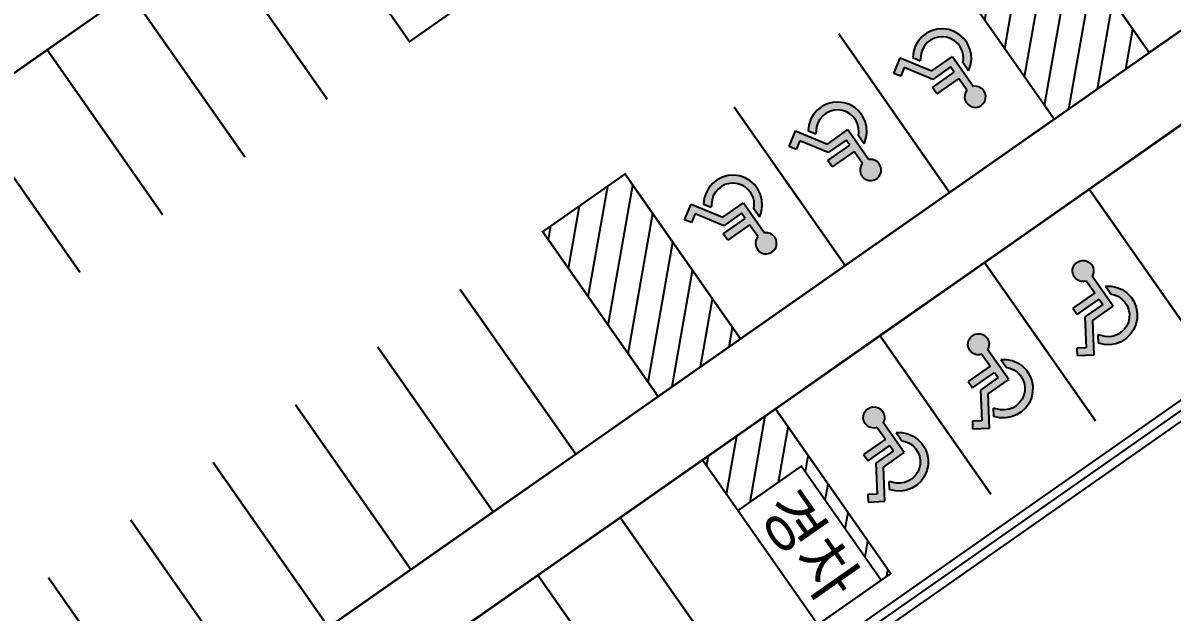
# Model space of a CAD drawing. Header units: millimetres. Extents: x 152904052 to 153933663, y 538271515 to 539240469.
# Drawn here: x 153200050 to 153229752, y 538759472 to 538774701 of the extents above; entities that cross this region are included whole.
import ezdxf
from ezdxf.enums import TextEntityAlignment as Align

# ---------------------------------------------------------------- set-up
doc = ezdxf.new("R2010")
doc.units = ezdxf.units.MM
doc.layers.add('SCHM', color=9, linetype='Continuous')
doc.styles.add('IIAC FONT', font='Gulim.ttf')
pattern_1 = [(80, (122809884.9, 494497989), (-625.352923, 110.266593), [])]

msp = doc.modelspace()

# ---------------------------------------------------------------- hatches: boundary and pattern name
at = {"layer": 'SCHM'}
h = msp.add_hatch(dxfattribs=at)
h.set_pattern_fill('ANSI31', color=256, scale=200, angle=35)
h.set_pattern_definition(pattern_1)
h.paths.add_polyline_path([(153223838.4, 538776310.1), (153226295.8, 538778031), (153229163.7, 538773935.2), (153226706.3, 538772214.4)])
for points in [[(153224360.4, 538773766.7), (153224347.4, 538773677.2), (153224494.2, 538773467.6), (153224544.5, 538773609), (153224566, 538773757.5), (153224557.8, 538773907.3), (153224520.4, 538774052.6), (153224455.1, 538774187.7), (153224364.5, 538774307.3), (153224252.2, 538774406.8), (153224122.5, 538774482.2), (153223980.5, 538774530.7), (153223831.7, 538774550.2), (153223682, 538774540.1), (153223537.2, 538774500.8), (153223402.9, 538774433.8), (153223284.5, 538774341.7), (153223186.5, 538774228), (153223112.8, 538774097.4), (153223066.2, 538773954.7), (153223048.5, 538773805.7), (153223245.2, 538773724.6), (153223267.2, 538773910.5), (153223301.1, 538774014.4), (153223354.9, 538774109.7), (153223426.3, 538774192.5), (153223512.6, 538774259.6), (153223610.5, 538774308.5), (153223716, 538774337.2), (153223825.1, 538774344.5), (153223933.6, 538774330.2), (153224037.1, 538774294.9), (153224131.6, 538774240), (153224213.5, 538774167.5), (153224279.5, 538774080.3), (153224327.1, 538773981.8), (153224354.4, 538773875.9)], [(153224406.7, 538772697.9), (153224439.8, 538772634.4), (153224488.1, 538772581.6), (153224548.5, 538772543.2), (153224616.7, 538772521.7), (153224688.2, 538772518.5), (153224758.1, 538772534), (153224821.6, 538772567.1), (153224874.3, 538772615.4), (153224912.8, 538772675.8), (153224934.3, 538772744), (153224937.4, 538772815.5), (153224921.9, 538772885.4), (153224888.9, 538772948.9), (153224840.5, 538773001.7), (153224780.2, 538773040.1), (153224711.9, 538773061.6), (153224640.4, 538773064.7), (153224620.9, 538773060.4), (153224077.2, 538773836.8), (153223545.3, 538773464.4), (153222725.5, 538773802.8), (153222558.5, 538773398.3), (153222738.6, 538773324), (153222831.2, 538773548.4), (153223569.6, 538773243.6), (153224029.4, 538773565.5), (153224123.1, 538773431.8), (153223556.8, 538773035.3), (153223672.1, 538772870.6), (153224238.4, 538773267.1), (153224451.2, 538772963.1), (153224415.9, 538772907.5), (153224394.3, 538772839.3), (153224391.2, 538772767.8)], [(153221657.2, 538771873.9), (153221644.2, 538771784.4), (153221791, 538771574.8), (153221841.3, 538771716.2), (153221862.8, 538771864.7), (153221854.6, 538772014.5), (153221817.2, 538772159.8), (153221751.9, 538772294.9), (153221661.3, 538772414.5), (153221549, 538772514), (153221419.3, 538772589.4), (153221277.2, 538772637.9), (153221128.5, 538772657.4), (153220978.8, 538772647.3), (153220834, 538772608), (153220699.7, 538772541), (153220581.3, 538772448.9), (153220483.3, 538772335.2), (153220409.6, 538772204.6), (153220363, 538772061.9), (153220345.3, 538771912.9), (153220542, 538771831.8), (153220564, 538772017.7), (153220597.9, 538772121.6), (153220651.7, 538772216.9), (153220723.1, 538772299.7), (153220809.4, 538772366.8), (153220907.3, 538772415.7), (153221012.8, 538772444.4), (153221121.9, 538772451.7), (153221230.4, 538772437.4), (153221333.9, 538772402.1), (153221428.4, 538772347.2), (153221510.3, 538772274.7), (153221576.3, 538772187.5), (153221623.9, 538772089), (153221651.2, 538771983.1)], [(153221703.5, 538770805.1), (153221736.5, 538770741.6), (153221784.9, 538770688.8), (153221845.3, 538770650.4), (153221913.5, 538770628.9), (153221985, 538770625.7), (153222054.9, 538770641.2), (153222118.4, 538770674.3), (153222171.1, 538770722.6), (153222209.6, 538770783), (153222231.1, 538770851.2), (153222234.2, 538770922.7), (153222218.7, 538770992.6), (153222185.7, 538771056.1), (153222137.3, 538771108.9), (153222077, 538771147.3), (153222008.7, 538771168.8), (153221937.2, 538771171.9), (153221917.7, 538771167.6), (153221374, 538771944), (153220842.1, 538771571.6), (153220022.3, 538771910), (153219855.3, 538771505.5), (153220035.4, 538771431.2), (153220128, 538771655.6), (153220866.4, 538771350.8), (153221326.2, 538771672.7), (153221419.9, 538771539), (153220853.6, 538771142.5), (153220968.9, 538770977.8), (153221535.2, 538771374.3), (153221748, 538771070.3), (153221712.7, 538771014.7), (153221691.1, 538770946.4), (153221688, 538770875)], [(153218953.9, 538769981.1), (153218941, 538769891.6), (153219087.8, 538769682), (153219138.1, 538769823.4), (153219159.6, 538769971.9), (153219151.4, 538770121.7), (153219114, 538770267), (153219048.7, 538770402.1), (153218958.1, 538770521.7), (153218845.8, 538770621.2), (153218716.1, 538770696.6), (153218574, 538770745), (153218425.3, 538770764.6), (153218275.6, 538770754.5), (153218130.8, 538770715.2), (153217996.5, 538770648.2), (153217878.1, 538770556.1), (153217780.1, 538770442.4), (153217706.4, 538770311.7), (153217659.8, 538770169.1), (153217642.1, 538770020.1), (153217838.8, 538769939), (153217860.8, 538770124.9), (153217894.7, 538770228.8), (153217948.5, 538770324.1), (153218019.9, 538770406.9), (153218106.2, 538770474), (153218204.1, 538770522.9), (153218309.6, 538770551.6), (153218418.7, 538770558.9), (153218527.2, 538770544.6), (153218630.7, 538770509.3), (153218725.2, 538770454.3), (153218807.1, 538770381.8), (153218873.1, 538770294.7), (153218920.7, 538770196.2), (153218948, 538770090.3)], [(153219000.3, 538768912.3), (153219033.3, 538768848.8), (153219081.7, 538768796), (153219142.1, 538768757.6), (153219210.3, 538768736.1), (153219281.8, 538768732.9), (153219351.7, 538768748.4), (153219415.2, 538768781.5), (153219467.9, 538768829.8), (153219506.4, 538768890.2), (153219527.9, 538768958.4), (153219531, 538769029.9), (153219515.5, 538769099.8), (153219482.5, 538769163.3), (153219434.1, 538769216), (153219373.8, 538769254.5), (153219305.5, 538769276), (153219234, 538769279.1), (153219214.5, 538769274.8), (153218670.8, 538770051.2), (153218138.9, 538769678.8), (153217319, 538770017.1), (153217152.1, 538769612.7), (153217332.2, 538769538.4), (153217424.8, 538769762.7), (153218163.2, 538769458), (153218623, 538769779.9), (153218716.7, 538769646.2), (153218150.4, 538769249.7), (153218265.7, 538769085), (153218832, 538769481.5), (153219044.8, 538769177.4), (153219009.5, 538769121.9), (153218987.9, 538769053.6), (153218984.8, 538768982.1)], [(153227275.6, 538768077.7), (153227227.2, 538768130.4), (153227194.2, 538768193.9), (153227178.7, 538768263.8), (153227181.8, 538768335.3), (153227203.4, 538768403.5), (153227241.8, 538768463.9), (153227294.6, 538768512.2), (153227358.1, 538768545.3), (153227427.9, 538768560.8), (153227499.4, 538768557.6), (153227567.7, 538768536.1), (153227628, 538768497.7), (153227676.4, 538768444.9), (153227709.4, 538768381.4), (153227724.9, 538768311.6), (153227721.8, 538768240.1), (153227700.3, 538768171.8), (153227689.5, 538768154.9), (153228233.2, 538767378.5), (153227701.3, 538767006), (153227738.8, 538766119.9), (153227301.6, 538766101.4), (153227293.4, 538766296), (153227535.9, 538766306.3), (153227502.1, 538767104.4), (153227961.9, 538767426.3), (153227868.2, 538767560.1), (153227301.9, 538767163.6), (153227186.6, 538767328.3), (153227752.9, 538767724.8), (153227540, 538768028.8), (153227475.7, 538768014.6), (153227404.2, 538768017.7), (153227336, 538768039.2)], [(153228264.1, 538767668.5), (153228175.6, 538767687), (153228028.8, 538767896.6), (153228178.9, 538767895.5), (153228325.8, 538767864.9), (153228463.8, 538767806), (153228587.5, 538767721.1), (153228692.1, 538767613.6), (153228773.5, 538767487.5), (153228828.6, 538767348), (153228855.1, 538767200.3), (153228852.1, 538767050.3), (153228819.6, 538766903.8), (153228758.9, 538766766.5), (153228672.4, 538766643.9), (153228563.5, 538766540.7), (153228436.4, 538766460.9), (153228296.1, 538766407.7), (153228148.1, 538766383.1), (153227998.1, 538766388.1), (153227852.1, 538766422.5), (153227843.1, 538766635), (153228025.3, 538766592.1), (153228134.6, 538766588.5), (153228242.5, 538766606.4), (153228344.7, 538766645.2), (153228437.4, 538766703.3), (153228516.8, 538766778.6), (153228579.8, 538766868), (153228624, 538766968), (153228647.7, 538767074.8), (153228649.9, 538767184.1), (153228630.6, 538767291.7), (153228590.5, 538767393.5), (153228531.1, 538767485.4), (153228454.9, 538767563.8), (153228364.7, 538767625.6)], [(153224572.4, 538766184.8), (153224524, 538766237.6), (153224491, 538766301.1), (153224475.5, 538766371), (153224478.6, 538766442.5), (153224500.2, 538766510.7), (153224538.6, 538766571.1), (153224591.4, 538766619.4), (153224654.8, 538766652.5), (153224724.7, 538766668), (153224796.2, 538766664.8), (153224864.5, 538766643.3), (153224924.8, 538766604.9), (153224973.2, 538766552.1), (153225006.2, 538766488.6), (153225021.7, 538766418.7), (153225018.6, 538766347.3), (153224997.1, 538766279), (153224986.3, 538766262.1), (153225530, 538765485.7), (153224998.1, 538765113.2), (153225035.6, 538764227.1), (153224598.4, 538764208.6), (153224590.2, 538764403.2), (153224832.7, 538764413.5), (153224798.9, 538765211.6), (153225258.7, 538765533.5), (153225165, 538765667.3), (153224598.7, 538765270.8), (153224483.4, 538765435.5), (153225049.7, 538765832), (153224836.8, 538766136), (153224772.5, 538766121.8), (153224701, 538766124.9), (153224632.8, 538766146.4)], [(153225560.9, 538765775.7), (153225472.4, 538765794.2), (153225325.6, 538766003.8), (153225475.7, 538766002.7), (153225622.6, 538765972.1), (153225760.6, 538765913.2), (153225884.3, 538765828.3), (153225988.9, 538765720.8), (153226070.3, 538765594.7), (153226125.4, 538765455.2), (153226151.9, 538765307.5), (153226148.8, 538765157.5), (153226116.4, 538765011), (153226055.7, 538764873.7), (153225969.2, 538764751.1), (153225860.3, 538764647.9), (153225733.2, 538764568.1), (153225592.9, 538764514.9), (153225444.9, 538764490.3), (153225294.9, 538764495.3), (153225148.9, 538764529.7), (153225139.9, 538764742.2), (153225322.1, 538764699.3), (153225431.4, 538764695.7), (153225539.3, 538764713.6), (153225641.5, 538764752.4), (153225734.2, 538764810.5), (153225813.5, 538764885.8), (153225876.6, 538764975.2), (153225920.8, 538765075.2), (153225944.5, 538765182), (153225946.7, 538765291.3), (153225927.4, 538765398.9), (153225887.3, 538765500.7), (153225827.9, 538765592.6), (153225751.7, 538765671), (153225661.5, 538765732.8)], [(153221869.2, 538764292), (153221820.8, 538764344.8), (153221787.8, 538764408.3), (153221772.3, 538764478.2), (153221775.4, 538764549.7), (153221797, 538764617.9), (153221835.4, 538764678.3), (153221888.2, 538764726.6), (153221951.6, 538764759.7), (153222021.5, 538764775.2), (153222093, 538764772), (153222161.3, 538764750.5), (153222221.6, 538764712.1), (153222270, 538764659.3), (153222303, 538764595.8), (153222318.5, 538764525.9), (153222315.4, 538764454.4), (153222293.9, 538764386.2), (153222283.1, 538764369.3), (153222826.8, 538763592.9), (153222294.9, 538763220.4), (153222332.4, 538762334.3), (153221895.2, 538762315.8), (153221887, 538762510.4), (153222129.5, 538762520.7), (153222095.7, 538763318.8), (153222555.5, 538763640.7), (153222461.8, 538763774.5), (153221895.5, 538763378), (153221780.2, 538763542.7), (153222346.5, 538763939.2), (153222133.6, 538764243.2), (153222069.3, 538764229), (153221997.8, 538764232.1), (153221929.6, 538764253.6)], [(153222857.7, 538763882.9), (153222769.2, 538763901.4), (153222622.4, 538764111), (153222772.5, 538764109.9), (153222919.4, 538764079.3), (153223057.4, 538764020.4), (153223181.1, 538763935.5), (153223285.7, 538763828), (153223367.1, 538763701.9), (153223422.2, 538763562.4), (153223448.7, 538763414.7), (153223445.6, 538763264.7), (153223413.2, 538763118.2), (153223352.5, 538762980.9), (153223266, 538762858.3), (153223157.1, 538762755.1), (153223030, 538762675.3), (153222889.7, 538762622.1), (153222741.7, 538762597.5), (153222591.7, 538762602.5), (153222445.7, 538762636.9), (153222436.7, 538762849.4), (153222618.9, 538762806.5), (153222728.2, 538762802.9), (153222836.1, 538762820.8), (153222938.3, 538762859.6), (153223031, 538762917.7), (153223110.3, 538762993), (153223173.4, 538763082.4), (153223217.6, 538763182.4), (153223241.3, 538763289.2), (153223243.5, 538763398.5), (153223224.2, 538763506.1), (153223184.1, 538763607.9), (153223124.7, 538763699.8), (153223048.5, 538763778.1), (153222958.3, 538763840)]]:
    msp.add_hatch(color=256, dxfattribs=at).paths.add_polyline_path(points)
h = msp.add_hatch(dxfattribs=at)
h.set_pattern_fill('ANSI31', color=256, scale=200)
h.set_pattern_definition([(80, (-0.0007, 0.0002), (-625.35292316, 110.2665928), [])])
h.paths.add_polyline_path([(153215614.1, 538770795.6), (153213484.3, 538769304.3), (153216466.9, 538765044.7), (153218596.7, 538766536)])
h = msp.add_hatch(dxfattribs=at)
h.set_pattern_fill('ANSI31', color=256, scale=200, angle=35)
h.set_pattern_definition(pattern_1)
h.paths.add_polyline_path([(153219498.2, 538764725.5), (153217614, 538763406.4), (153218531.8, 538762095.7), (153220170.1, 538763242.9), (153222234.9, 538760293.9), (153222480.7, 538760466)])

# ---------------------------------------------------------------- linework, layer by layer
for p, q in [((153223284.5, 538774341.7), (153223186.5, 538774228)), ((153223402.9, 538774433.8), (153223284.5, 538774341.7)), ((153223537.2, 538774500.8), (153223402.9, 538774433.8)), ((153223610.5, 538774308.5), (153223512.6, 538774259.6)), ((153223682, 538774540.1), (153223537.2, 538774500.8)), ((153223716, 538774337.2), (153223610.5, 538774308.5)), ((153223831.7, 538774550.2), (153223682, 538774540.1)), ((153223825.1, 538774344.5), (153223716, 538774337.2)), ((153223933.6, 538774330.2), (153223825.1, 538774344.5)), ((153223980.5, 538774530.7), (153223831.7, 538774550.2)), ((153224037.1, 538774294.9), (153223933.6, 538774330.2)), ((153224122.5, 538774482.2), (153223980.5, 538774530.7)), ((153224131.6, 538774240), (153224037.1, 538774294.9)), ((153224252.2, 538774406.8), (153224122.5, 538774482.2)), ((153224364.5, 538774307.3), (153224252.2, 538774406.8)), ((153224455.1, 538774187.7), (153224364.5, 538774307.3)), ((153223112.8, 538774097.4), (153223066.2, 538773954.7)), ((153223186.5, 538774228), (153223112.8, 538774097.4)), ((153223301.1, 538774014.4), (153223267.2, 538773910.5)), ((153223354.9, 538774109.7), (153223301.1, 538774014.4)), ((153223426.3, 538774192.5), (153223354.9, 538774109.7)), ((153223512.6, 538774259.6), (153223426.3, 538774192.5)), ((153224213.5, 538774167.5), (153224131.6, 538774240)), ((153224279.5, 538774080.3), (153224213.5, 538774167.5)), ((153224327.1, 538773981.8), (153224279.5, 538774080.3)), ((153224520.4, 538774052.6), (153224455.1, 538774187.7)), ((153224557.8, 538773907.3), (153224520.4, 538774052.6)), ((153222558.5, 538773398.3), (153222725.5, 538773802.8)), ((153222725.5, 538773802.8), (153223545.3, 538773464.4)), ((153223066.2, 538773954.7), (153223048.5, 538773805.7)), ((153223048.5, 538773805.7), (153223245.2, 538773724.6)), ((153223267.2, 538773910.5), (153223245.2, 538773724.6)), ((153223545.3, 538773464.4), (153224077.2, 538773836.8)), ((153224077.2, 538773836.8), (153224620.9, 538773060.4)), ((153224354.4, 538773875.9), (153224327.1, 538773981.8)), ((153224347.4, 538773677.2), (153224360.4, 538773766.7)), ((153224360.4, 538773766.7), (153224354.4, 538773875.9)), ((153224544.5, 538773609), (153224566, 538773757.5)), ((153224566, 538773757.5), (153224557.8, 538773907.3)), ((153222738.6, 538773324), (153222558.5, 538773398.3)), ((153222831.2, 538773548.4), (153222738.6, 538773324)), ((153223569.6, 538773243.6), (153222831.2, 538773548.4)), ((153223556.8, 538773035.3), (153224123.1, 538773431.8)), ((153224029.4, 538773565.5), (153223569.6, 538773243.6)), ((153224123.1, 538773431.8), (153224029.4, 538773565.5)), ((153224494.2, 538773467.6), (153224347.4, 538773677.2)), ((153224494.2, 538773467.6), (153224544.5, 538773609)), ((153224238.4, 538773267.1), (153223672.1, 538772870.6)), ((153224451.2, 538772963.1), (153224238.4, 538773267.1)), ((153223672.1, 538772870.6), (153223556.8, 538773035.3)), ((153224394.3, 538772839.3), (153224391.2, 538772767.8)), ((153224415.9, 538772907.5), (153224394.3, 538772839.3)), ((153224451.2, 538772963.1), (153224415.9, 538772907.5)), ((153224640.4, 538773064.7), (153224620.9, 538773060.4)), ((153224711.9, 538773061.6), (153224640.4, 538773064.7)), ((153224780.2, 538773040.1), (153224711.9, 538773061.6)), ((153224840.5, 538773001.7), (153224780.2, 538773040.1)), ((153224888.9, 538772948.9), (153224840.5, 538773001.7)), ((153224921.9, 538772885.4), (153224888.9, 538772948.9)), ((153224937.4, 538772815.5), (153224921.9, 538772885.4)), ((153224934.3, 538772744), (153224937.4, 538772815.5)), ((153220699.7, 538772541), (153220581.3, 538772448.9)), ((153220834, 538772608), (153220699.7, 538772541)), ((153220978.8, 538772647.3), (153220834, 538772608)), ((153221128.5, 538772657.4), (153220978.8, 538772647.3)), ((153221277.2, 538772637.9), (153221128.5, 538772657.4)), ((153221419.3, 538772589.4), (153221277.2, 538772637.9)), ((153221549, 538772514), (153221419.3, 538772589.4)), ((153221661.3, 538772414.5), (153221549, 538772514)), ((153224391.2, 538772767.8), (153224406.7, 538772697.9)), ((153224406.7, 538772697.9), (153224439.8, 538772634.4)), ((153224439.8, 538772634.4), (153224488.1, 538772581.6)), ((153224488.1, 538772581.6), (153224548.5, 538772543.2)), ((153224548.5, 538772543.2), (153224616.7, 538772521.7)), ((153224616.7, 538772521.7), (153224688.2, 538772518.5)), ((153224688.2, 538772518.5), (153224758.1, 538772534)), ((153224758.1, 538772534), (153224821.6, 538772567.1)), ((153224821.6, 538772567.1), (153224874.3, 538772615.4)), ((153224874.3, 538772615.4), (153224912.8, 538772675.8)), ((153224912.8, 538772675.8), (153224934.3, 538772744)), ((153220483.3, 538772335.2), (153220409.6, 538772204.6)), ((153220581.3, 538772448.9), (153220483.3, 538772335.2)), ((153220651.7, 538772216.9), (153220597.9, 538772121.6)), ((153220723.1, 538772299.7), (153220651.7, 538772216.9)), ((153220809.4, 538772366.8), (153220723.1, 538772299.7)), ((153220907.3, 538772415.7), (153220809.4, 538772366.8)), ((153221012.8, 538772444.4), (153220907.3, 538772415.7)), ((153221121.9, 538772451.7), (153221012.8, 538772444.4)), ((153221230.4, 538772437.4), (153221121.9, 538772451.7)), ((153221333.9, 538772402.1), (153221230.4, 538772437.4)), ((153221428.4, 538772347.2), (153221333.9, 538772402.1)), ((153221510.3, 538772274.7), (153221428.4, 538772347.2)), ((153221576.3, 538772187.5), (153221510.3, 538772274.7)), ((153221751.9, 538772294.9), (153221661.3, 538772414.5)), ((153221817.2, 538772159.8), (153221751.9, 538772294.9)), ((153219855.3, 538771505.5), (153220022.3, 538771910)), ((153220022.3, 538771910), (153220842.1, 538771571.6)), ((153220363, 538772061.9), (153220345.3, 538771912.9)), ((153220345.3, 538771912.9), (153220542, 538771831.8)), ((153220409.6, 538772204.6), (153220363, 538772061.9)), ((153220564, 538772017.7), (153220542, 538771831.8)), ((153220597.9, 538772121.6), (153220564, 538772017.7)), ((153220842.1, 538771571.6), (153221374, 538771944)), ((153221374, 538771944), (153221917.7, 538771167.6)), ((153221623.9, 538772089), (153221576.3, 538772187.5)), ((153221651.2, 538771983.1), (153221623.9, 538772089)), ((153221657.2, 538771873.9), (153221651.2, 538771983.1)), ((153221854.6, 538772014.5), (153221817.2, 538772159.8)), ((153221862.8, 538771864.7), (153221854.6, 538772014.5)), ((153220128, 538771655.6), (153220035.4, 538771431.2)), ((153220866.4, 538771350.8), (153220128, 538771655.6)), ((153221326.2, 538771672.7), (153220866.4, 538771350.8)), ((153221419.9, 538771539), (153221326.2, 538771672.7)), ((153221644.2, 538771784.4), (153221657.2, 538771873.9)), ((153221791, 538771574.8), (153221644.2, 538771784.4)), ((153221791, 538771574.8), (153221841.3, 538771716.2)), ((153221841.3, 538771716.2), (153221862.8, 538771864.7)), ((153220035.4, 538771431.2), (153219855.3, 538771505.5)), ((153220853.6, 538771142.5), (153221419.9, 538771539)), ((153221535.2, 538771374.3), (153220968.9, 538770977.8)), ((153221748, 538771070.3), (153221535.2, 538771374.3)), ((153220968.9, 538770977.8), (153220853.6, 538771142.5)), ((153221748, 538771070.3), (153221712.7, 538771014.7)), ((153221937.2, 538771171.9), (153221917.7, 538771167.6)), ((153222008.7, 538771168.8), (153221937.2, 538771171.9)), ((153222077, 538771147.3), (153222008.7, 538771168.8)), ((153222137.3, 538771108.9), (153222077, 538771147.3)), ((153222185.7, 538771056.1), (153222137.3, 538771108.9)), ((153222218.7, 538770992.6), (153222185.7, 538771056.1)), ((153218275.6, 538770754.5), (153218130.8, 538770715.2)), ((153218425.3, 538770764.6), (153218275.6, 538770754.5)), ((153218574, 538770745), (153218425.3, 538770764.6)), ((153218716.1, 538770696.6), (153218574, 538770745)), ((153221691.1, 538770946.4), (153221688, 538770875)), ((153221688, 538770875), (153221703.5, 538770805.1)), ((153221712.7, 538771014.7), (153221691.1, 538770946.4)), ((153221703.5, 538770805.1), (153221736.5, 538770741.6)), ((153221736.5, 538770741.6), (153221784.9, 538770688.8)), ((153222118.4, 538770674.3), (153222171.1, 538770722.6)), ((153222171.1, 538770722.6), (153222209.6, 538770783)), ((153222209.6, 538770783), (153222231.1, 538770851.2)), ((153222234.2, 538770922.7), (153222218.7, 538770992.6)), ((153222231.1, 538770851.2), (153222234.2, 538770922.7)), ((153217780.1, 538770442.4), (153217706.4, 538770311.7)), ((153217878.1, 538770556.1), (153217780.1, 538770442.4)), ((153217996.5, 538770648.2), (153217878.1, 538770556.1)), ((153218130.8, 538770715.2), (153217996.5, 538770648.2)), ((153218106.2, 538770474), (153218019.9, 538770406.9)), ((153218204.1, 538770522.9), (153218106.2, 538770474)), ((153218309.6, 538770551.6), (153218204.1, 538770522.9)), ((153218418.7, 538770558.9), (153218309.6, 538770551.6)), ((153218527.2, 538770544.6), (153218418.7, 538770558.9)), ((153218630.7, 538770509.3), (153218527.2, 538770544.6)), ((153218725.2, 538770454.3), (153218630.7, 538770509.3)), ((153218845.8, 538770621.2), (153218716.1, 538770696.6)), ((153218807.1, 538770381.8), (153218725.2, 538770454.3)), ((153218958.1, 538770521.7), (153218845.8, 538770621.2)), ((153219048.7, 538770402.1), (153218958.1, 538770521.7)), ((153221784.9, 538770688.8), (153221845.3, 538770650.4)), ((153221845.3, 538770650.4), (153221913.5, 538770628.9)), ((153221913.5, 538770628.9), (153221985, 538770625.7)), ((153221985, 538770625.7), (153222054.9, 538770641.2)), ((153222054.9, 538770641.2), (153222118.4, 538770674.3)), ((153217659.8, 538770169.1), (153217642.1, 538770020.1)), ((153217706.4, 538770311.7), (153217659.8, 538770169.1)), ((153217894.7, 538770228.8), (153217860.8, 538770124.9)), ((153217948.5, 538770324.1), (153217894.7, 538770228.8)), ((153218019.9, 538770406.9), (153217948.5, 538770324.1)), ((153218873.1, 538770294.7), (153218807.1, 538770381.8)), ((153218920.7, 538770196.2), (153218873.1, 538770294.7)), ((153218948, 538770090.3), (153218920.7, 538770196.2)), ((153219114, 538770267), (153219048.7, 538770402.1)), ((153219151.4, 538770121.7), (153219114, 538770267)), ((153217152.1, 538769612.7), (153217319, 538770017.1)), ((153217319, 538770017.1), (153218138.9, 538769678.8)), ((153217642.1, 538770020.1), (153217838.8, 538769939)), ((153217860.8, 538770124.9), (153217838.8, 538769939)), ((153218138.9, 538769678.8), (153218670.8, 538770051.2)), ((153218670.8, 538770051.2), (153219214.5, 538769274.8)), ((153218941, 538769891.6), (153218953.9, 538769981.1)), ((153219087.8, 538769682), (153218941, 538769891.6)), ((153218953.9, 538769981.1), (153218948, 538770090.3)), ((153219138.1, 538769823.4), (153219159.6, 538769971.9)), ((153219159.6, 538769971.9), (153219151.4, 538770121.7)), ((153217332.2, 538769538.4), (153217152.1, 538769612.7)), ((153217424.8, 538769762.7), (153217332.2, 538769538.4)), ((153218163.2, 538769458), (153217424.8, 538769762.7)), ((153218150.4, 538769249.7), (153218716.7, 538769646.2)), ((153218623, 538769779.9), (153218163.2, 538769458)), ((153218716.7, 538769646.2), (153218623, 538769779.9)), ((153219087.8, 538769682), (153219138.1, 538769823.4)), ((153218265.7, 538769085), (153218150.4, 538769249.7)), ((153218832, 538769481.5), (153218265.7, 538769085)), ((153219044.8, 538769177.4), (153218832, 538769481.5)), ((153219234, 538769279.1), (153219214.5, 538769274.8)), ((153219305.5, 538769276), (153219234, 538769279.1)), ((153219373.8, 538769254.5), (153219305.5, 538769276)), ((153219434.1, 538769216), (153219373.8, 538769254.5)), ((153218987.9, 538769053.6), (153218984.8, 538768982.1)), ((153218984.8, 538768982.1), (153219000.3, 538768912.3)), ((153219009.5, 538769121.9), (153218987.9, 538769053.6)), ((153219044.8, 538769177.4), (153219009.5, 538769121.9)), ((153219482.5, 538769163.3), (153219434.1, 538769216)), ((153219515.5, 538769099.8), (153219482.5, 538769163.3)), ((153219506.4, 538768890.2), (153219527.9, 538768958.4)), ((153219531, 538769029.9), (153219515.5, 538769099.8)), ((153219527.9, 538768958.4), (153219531, 538769029.9)), ((153219000.3, 538768912.3), (153219033.3, 538768848.8)), ((153219033.3, 538768848.8), (153219081.7, 538768796)), ((153219081.7, 538768796), (153219142.1, 538768757.6)), ((153219142.1, 538768757.6), (153219210.3, 538768736.1)), ((153219210.3, 538768736.1), (153219281.8, 538768732.9)), ((153219281.8, 538768732.9), (153219351.7, 538768748.4)), ((153219351.7, 538768748.4), (153219415.2, 538768781.5)), ((153219415.2, 538768781.5), (153219467.9, 538768829.8)), ((153219467.9, 538768829.8), (153219506.4, 538768890.2)), ((153227181.8, 538768335.3), (153227203.4, 538768403.5)), ((153227203.4, 538768403.5), (153227241.8, 538768463.9)), ((153227241.8, 538768463.9), (153227294.6, 538768512.2)), ((153227294.6, 538768512.2), (153227358.1, 538768545.3)), ((153227358.1, 538768545.3), (153227427.9, 538768560.8)), ((153227427.9, 538768560.8), (153227499.4, 538768557.6)), ((153227499.4, 538768557.6), (153227567.7, 538768536.1)), ((153227567.7, 538768536.1), (153227628, 538768497.7)), ((153227628, 538768497.7), (153227676.4, 538768444.9)), ((153227676.4, 538768444.9), (153227709.4, 538768381.4)), ((153227709.4, 538768381.4), (153227724.9, 538768311.6)), ((153227178.7, 538768263.8), (153227181.8, 538768335.3)), ((153227194.2, 538768193.9), (153227178.7, 538768263.8)), ((153227227.2, 538768130.4), (153227194.2, 538768193.9)), ((153227275.6, 538768077.7), (153227227.2, 538768130.4)), ((153227336, 538768039.2), (153227275.6, 538768077.7)), ((153227700.3, 538768171.8), (153227689.5, 538768154.9)), ((153228233.2, 538767378.5), (153227689.5, 538768154.9)), ((153227721.8, 538768240.1), (153227700.3, 538768171.8)), ((153227724.9, 538768311.6), (153227721.8, 538768240.1)), ((153227404.2, 538768017.7), (153227336, 538768039.2)), ((153227475.7, 538768014.6), (153227404.2, 538768017.7)), ((153227540, 538768028.8), (153227475.7, 538768014.6)), ((153227540, 538768028.8), (153227752.9, 538767724.8)), ((153228028.8, 538767896.6), (153228175.6, 538767687)), ((153228028.8, 538767896.6), (153228178.9, 538767895.5)), ((153228178.9, 538767895.5), (153228325.8, 538767864.9)), ((153228325.8, 538767864.9), (153228463.8, 538767806)), ((153228463.8, 538767806), (153228587.5, 538767721.1)), ((153227752.9, 538767724.8), (153227186.6, 538767328.3)), ((153227301.9, 538767163.6), (153227868.2, 538767560.1)), ((153227868.2, 538767560.1), (153227961.9, 538767426.3)), ((153228175.6, 538767687), (153228264.1, 538767668.5)), ((153228264.1, 538767668.5), (153228364.7, 538767625.6)), ((153228364.7, 538767625.6), (153228454.9, 538767563.8)), ((153228454.9, 538767563.8), (153228531.1, 538767485.4)), ((153228531.1, 538767485.4), (153228590.5, 538767393.5)), ((153228587.5, 538767721.1), (153228692.1, 538767613.6)), ((153228692.1, 538767613.6), (153228773.5, 538767487.5)), ((153228773.5, 538767487.5), (153228828.6, 538767348)), ((153227186.6, 538767328.3), (153227301.9, 538767163.6)), ((153227961.9, 538767426.3), (153227502.1, 538767104.4)), ((153227701.3, 538767006), (153228233.2, 538767378.5)), ((153228590.5, 538767393.5), (153228630.6, 538767291.7)), ((153228630.6, 538767291.7), (153228649.9, 538767184.1)), ((153228649.9, 538767184.1), (153228647.7, 538767074.8)), ((153228828.6, 538767348), (153228855.1, 538767200.3)), ((153228855.1, 538767200.3), (153228852.1, 538767050.3)), ((153227502.1, 538767104.4), (153227535.9, 538766306.3)), ((153227738.8, 538766119.9), (153227701.3, 538767006)), ((153228579.8, 538766868), (153228516.8, 538766778.6)), ((153228624, 538766968), (153228579.8, 538766868)), ((153228647.7, 538767074.8), (153228624, 538766968)), ((153228819.6, 538766903.8), (153228758.9, 538766766.5)), ((153228852.1, 538767050.3), (153228819.6, 538766903.8)), ((153224500.2, 538766510.7), (153224538.6, 538766571.1)), ((153224538.6, 538766571.1), (153224591.4, 538766619.4)), ((153224591.4, 538766619.4), (153224654.8, 538766652.5)), ((153224654.8, 538766652.5), (153224724.7, 538766668)), ((153224724.7, 538766668), (153224796.2, 538766664.8)), ((153224796.2, 538766664.8), (153224864.5, 538766643.3)), ((153224864.5, 538766643.3), (153224924.8, 538766604.9)), ((153224924.8, 538766604.9), (153224973.2, 538766552.1)), ((153227852.1, 538766422.5), (153227843.1, 538766635)), ((153228025.3, 538766592.1), (153227843.1, 538766635)), ((153228134.6, 538766588.5), (153228025.3, 538766592.1)), ((153228242.5, 538766606.4), (153228134.6, 538766588.5)), ((153228344.7, 538766645.2), (153228242.5, 538766606.4)), ((153228437.4, 538766703.3), (153228344.7, 538766645.2)), ((153228516.8, 538766778.6), (153228437.4, 538766703.3)), ((153228672.4, 538766643.9), (153228563.5, 538766540.7)), ((153228758.9, 538766766.5), (153228672.4, 538766643.9)), ((153224475.5, 538766371), (153224478.6, 538766442.5)), ((153224491, 538766301.1), (153224475.5, 538766371)), ((153224478.6, 538766442.5), (153224500.2, 538766510.7)), ((153224524, 538766237.6), (153224491, 538766301.1)), ((153224973.2, 538766552.1), (153225006.2, 538766488.6)), ((153224997.1, 538766279), (153224986.3, 538766262.1)), ((153225018.6, 538766347.3), (153224997.1, 538766279)), ((153225006.2, 538766488.6), (153225021.7, 538766418.7)), ((153225021.7, 538766418.7), (153225018.6, 538766347.3)), ((153227535.9, 538766306.3), (153227293.4, 538766296)), ((153227293.4, 538766296), (153227301.6, 538766101.4)), ((153227998.1, 538766388.1), (153227852.1, 538766422.5)), ((153228148.1, 538766383.1), (153227998.1, 538766388.1)), ((153228296.1, 538766407.7), (153228148.1, 538766383.1)), ((153228436.4, 538766460.9), (153228296.1, 538766407.7)), ((153228563.5, 538766540.7), (153228436.4, 538766460.9)), ((153224572.4, 538766184.8), (153224524, 538766237.6)), ((153224632.8, 538766146.4), (153224572.4, 538766184.8)), ((153224701, 538766124.9), (153224632.8, 538766146.4)), ((153224772.5, 538766121.8), (153224701, 538766124.9)), ((153224836.8, 538766136), (153224772.5, 538766121.8)), ((153224836.8, 538766136), (153225049.7, 538765832)), ((153225530, 538765485.7), (153224986.3, 538766262.1)), ((153225325.6, 538766003.8), (153225472.4, 538765794.2)), ((153225325.6, 538766003.8), (153225475.7, 538766002.7)), ((153225475.7, 538766002.7), (153225622.6, 538765972.1)), ((153225622.6, 538765972.1), (153225760.6, 538765913.2)), ((153227301.6, 538766101.4), (153227738.8, 538766119.9)), ((153225049.7, 538765832), (153224483.4, 538765435.5)), ((153225472.4, 538765794.2), (153225560.9, 538765775.7)), ((153225560.9, 538765775.7), (153225661.5, 538765732.8)), ((153225661.5, 538765732.8), (153225751.7, 538765671)), ((153225751.7, 538765671), (153225827.9, 538765592.6)), ((153225760.6, 538765913.2), (153225884.3, 538765828.3)), ((153225884.3, 538765828.3), (153225988.9, 538765720.8)), ((153225988.9, 538765720.8), (153226070.3, 538765594.7)), ((153224483.4, 538765435.5), (153224598.7, 538765270.8)), ((153224598.7, 538765270.8), (153225165, 538765667.3)), ((153225258.7, 538765533.5), (153224798.9, 538765211.6)), ((153224998.1, 538765113.2), (153225530, 538765485.7)), ((153225165, 538765667.3), (153225258.7, 538765533.5)), ((153225827.9, 538765592.6), (153225887.3, 538765500.7)), ((153225887.3, 538765500.7), (153225927.4, 538765398.9)), ((153225927.4, 538765398.9), (153225946.7, 538765291.3)), ((153226070.3, 538765594.7), (153226125.4, 538765455.2)), ((153226125.4, 538765455.2), (153226151.9, 538765307.5)), ((153224798.9, 538765211.6), (153224832.7, 538764413.5)), ((153225035.6, 538764227.1), (153224998.1, 538765113.2)), ((153225944.5, 538765182), (153225920.8, 538765075.2)), ((153225946.7, 538765291.3), (153225944.5, 538765182)), ((153226148.8, 538765157.5), (153226116.4, 538765011)), ((153226151.9, 538765307.5), (153226148.8, 538765157.5)), ((153225734.2, 538764810.5), (153225641.5, 538764752.4)), ((153225813.5, 538764885.8), (153225734.2, 538764810.5)), ((153225876.6, 538764975.2), (153225813.5, 538764885.8)), ((153225920.8, 538765075.2), (153225876.6, 538764975.2)), ((153226055.7, 538764873.7), (153225969.2, 538764751.1)), ((153226116.4, 538765011), (153226055.7, 538764873.7)), ((153221772.3, 538764478.2), (153221775.4, 538764549.7)), ((153221775.4, 538764549.7), (153221797, 538764617.9)), ((153221797, 538764617.9), (153221835.4, 538764678.3)), ((153221835.4, 538764678.3), (153221888.2, 538764726.6)), ((153221888.2, 538764726.6), (153221951.6, 538764759.7)), ((153221951.6, 538764759.7), (153222021.5, 538764775.2)), ((153222021.5, 538764775.2), (153222093, 538764772)), ((153222093, 538764772), (153222161.3, 538764750.5)), ((153222161.3, 538764750.5), (153222221.6, 538764712.1)), ((153222221.6, 538764712.1), (153222270, 538764659.3)), ((153222270, 538764659.3), (153222303, 538764595.8)), ((153222303, 538764595.8), (153222318.5, 538764525.9)), ((153222318.5, 538764525.9), (153222315.4, 538764454.4)), ((153225148.9, 538764529.7), (153225139.9, 538764742.2)), ((153225322.1, 538764699.3), (153225139.9, 538764742.2)), ((153225294.9, 538764495.3), (153225148.9, 538764529.7)), ((153225444.9, 538764490.3), (153225294.9, 538764495.3)), ((153225431.4, 538764695.7), (153225322.1, 538764699.3)), ((153225539.3, 538764713.6), (153225431.4, 538764695.7)), ((153225592.9, 538764514.9), (153225444.9, 538764490.3)), ((153225641.5, 538764752.4), (153225539.3, 538764713.6)), ((153225733.2, 538764568.1), (153225592.9, 538764514.9)), ((153225860.3, 538764647.9), (153225733.2, 538764568.1)), ((153225969.2, 538764751.1), (153225860.3, 538764647.9)), ((153221787.8, 538764408.3), (153221772.3, 538764478.2)), ((153221820.8, 538764344.8), (153221787.8, 538764408.3)), ((153221869.2, 538764292), (153221820.8, 538764344.8)), ((153221929.6, 538764253.6), (153221869.2, 538764292)), ((153221997.8, 538764232.1), (153221929.6, 538764253.6)), ((153222069.3, 538764229), (153221997.8, 538764232.1)), ((153222133.6, 538764243.2), (153222069.3, 538764229)), ((153222133.6, 538764243.2), (153222346.5, 538763939.2)), ((153222293.9, 538764386.2), (153222283.1, 538764369.3)), ((153222826.8, 538763592.9), (153222283.1, 538764369.3)), ((153222315.4, 538764454.4), (153222293.9, 538764386.2)), ((153224832.7, 538764413.5), (153224590.2, 538764403.2)), ((153224590.2, 538764403.2), (153224598.4, 538764208.6)), ((153224598.4, 538764208.6), (153225035.6, 538764227.1)), ((153222346.5, 538763939.2), (153221780.2, 538763542.7)), ((153222622.4, 538764111), (153222769.2, 538763901.4)), ((153222622.4, 538764111), (153222772.5, 538764109.9)), ((153222769.2, 538763901.4), (153222857.7, 538763882.9)), ((153222772.5, 538764109.9), (153222919.4, 538764079.3)), ((153222919.4, 538764079.3), (153223057.4, 538764020.4)), ((153223057.4, 538764020.4), (153223181.1, 538763935.5)), ((153223181.1, 538763935.5), (153223285.7, 538763828)), ((153221895.5, 538763378), (153222461.8, 538763774.5)), ((153222555.5, 538763640.7), (153222095.7, 538763318.8)), ((153222294.9, 538763220.4), (153222826.8, 538763592.9)), ((153222461.8, 538763774.5), (153222555.5, 538763640.7)), ((153222857.7, 538763882.9), (153222958.3, 538763840)), ((153222958.3, 538763840), (153223048.5, 538763778.1)), ((153223048.5, 538763778.1), (153223124.7, 538763699.8)), ((153223124.7, 538763699.8), (153223184.1, 538763607.9)), ((153223184.1, 538763607.9), (153223224.2, 538763506.1)), ((153223285.7, 538763828), (153223367.1, 538763701.9)), ((153223367.1, 538763701.9), (153223422.2, 538763562.4)), ((153221780.2, 538763542.7), (153221895.5, 538763378)), ((153222095.7, 538763318.8), (153222129.5, 538762520.7)), ((153223224.2, 538763506.1), (153223243.5, 538763398.5)), ((153223243.5, 538763398.5), (153223241.3, 538763289.2)), ((153223422.2, 538763562.4), (153223448.7, 538763414.7)), ((153223448.7, 538763414.7), (153223445.6, 538763264.7)), ((153222332.4, 538762334.3), (153222294.9, 538763220.4)), ((153223173.4, 538763082.4), (153223110.3, 538762993)), ((153223217.6, 538763182.4), (153223173.4, 538763082.4)), ((153223241.3, 538763289.2), (153223217.6, 538763182.4)), ((153223413.2, 538763118.2), (153223352.5, 538762980.9)), ((153223445.6, 538763264.7), (153223413.2, 538763118.2)), ((153222445.7, 538762636.9), (153222436.7, 538762849.4)), ((153222618.9, 538762806.5), (153222436.7, 538762849.4)), ((153222728.2, 538762802.9), (153222618.9, 538762806.5)), ((153222836.1, 538762820.8), (153222728.2, 538762802.9)), ((153222938.3, 538762859.6), (153222836.1, 538762820.8)), ((153223031, 538762917.7), (153222938.3, 538762859.6)), ((153223157.1, 538762755.1), (153223030, 538762675.3)), ((153223110.3, 538762993), (153223031, 538762917.7)), ((153223266, 538762858.3), (153223157.1, 538762755.1)), ((153223352.5, 538762980.9), (153223266, 538762858.3)), ((153222129.5, 538762520.7), (153221887, 538762510.4)), ((153221887, 538762510.4), (153221895.2, 538762315.8)), ((153222591.7, 538762602.5), (153222445.7, 538762636.9)), ((153222741.7, 538762597.5), (153222591.7, 538762602.5)), ((153222889.7, 538762622.1), (153222741.7, 538762597.5)), ((153223030, 538762675.3), (153222889.7, 538762622.1)), ((153221895.2, 538762315.8), (153222332.4, 538762334.3))]:
    msp.add_line(p, q, dxfattribs=at)
at = {"layer": 'SCHM', "ltscale": 0.0008}
for points in [[(153116332, 538721939.1, -1), (153118584.7, 538723516.5), (153120721.3, 538720465.1), (153229422.8, 538796578.6), (153227286.2, 538799630, -1), (153229538.9, 538801207.3), (153234959.2, 538793466.3, -1), (153232706.5, 538791889), (153230570, 538794940.3), (153121868.4, 538718826.8), (153124005, 538715775.5, -1), (153121752.3, 538714198.1)], [(153126885.8, 538706866.7, -1), (153129138.5, 538708444.1), (153131275.1, 538705392.7), (153239976.6, 538781506.2), (153237840, 538784557.6, -1), (153240092.7, 538786134.9), (153245513, 538778393.9, -1), (153243260.3, 538776816.6), (153241123.8, 538779867.9), (153132422.2, 538703754.4), (153134558.8, 538700703.1, -1), (153132306.1, 538699125.7)]]:
    msp.add_lwpolyline(points, format="xyb", close=True, dxfattribs=at)
at = {"layer": 'SCHM'}
for points in [[(153197138.2, 538741958), (153254304.5, 538781986.3)], [(153197396.3, 538741589.4), (153254562.6, 538781617.7)], [(153226295.8, 538778031), (153229163.7, 538773935.2), (153231866.9, 538775828), (153228999, 538779923.8)], [(153207913, 538772727.9), (153204930.4, 538776987.5), (153207060.2, 538778478.8), (153210042.8, 538774219.2)], [(153211681.1, 538775366.3), (153209616.3, 538778315.3), (153207978, 538777168.1), (153210042.8, 538774219.2)], [(153205783.2, 538771236.6), (153202800.6, 538775496.2), (153204930.4, 538776987.5), (153207913, 538772727.9)], [(153221135.2, 538774417.3), (153224003.1, 538770321.6), (153226706.3, 538772214.4), (153223838.4, 538776310.1)], [(153203653.4, 538769745.3), (153200670.8, 538774004.9), (153202800.6, 538775496.2), (153205783.2, 538771236.6)], [(153218432, 538772524.5), (153221299.9, 538768428.8), (153224003.1, 538770321.6), (153221135.2, 538774417.3)], [(153201523.6, 538768254), (153198541, 538772513.6), (153200670.8, 538774004.9), (153203653.4, 538769745.3)], [(153199393.8, 538766762.7), (153196411.3, 538771022.3), (153198541, 538772513.6), (153201523.6, 538768254)], [(153215728.8, 538770631.7), (153218596.7, 538766536), (153221299.9, 538768428.8), (153218432, 538772524.5)], [(153230475.6, 538766308.2), (153227607.8, 538770403.9), (153230311, 538772296.7), (153233178.8, 538768201)], [(153213484.3, 538769304.3), (153216466.9, 538765044.7), (153218596.7, 538766536), (153215614.1, 538770795.6)], [(153227772.4, 538764415.4), (153224904.6, 538768511.1), (153227607.8, 538770403.9), (153230475.6, 538766308.2)], [(153211354.5, 538767813), (153214337.1, 538763553.4), (153216466.9, 538765044.7), (153213484.3, 538769304.3)], [(153225069.2, 538762522.5), (153222201.4, 538766618.3), (153224904.6, 538768511.1), (153227772.4, 538764415.4)], [(153209224.7, 538766321.7), (153212207.3, 538762062.1), (153214337.1, 538763553.4), (153211354.5, 538767813)], [(153222366, 538760629.7), (153219498.2, 538764725.5), (153222201.4, 538766618.3), (153225069.2, 538762522.5)], [(153207094.9, 538764830.4), (153210077.5, 538760570.8), (153212207.3, 538762062.1), (153209224.7, 538766321.7)], [(153204965.1, 538763339.1), (153207947.7, 538759079.5), (153210077.5, 538760570.8), (153207094.9, 538764830.4)], [(153202835.3, 538761847.8), (153205817.9, 538757588.2), (153207947.7, 538759079.5), (153204965.1, 538763339.1)], [(153218466.8, 538757655.5), (153215484.2, 538761915.1), (153217614, 538763406.4), (153220596.6, 538759146.8)], [(153200705.5, 538760356.5), (153203688.1, 538756096.9), (153205817.9, 538757588.2), (153202835.3, 538761847.8)], [(153216337, 538756164.2), (153213354.4, 538760423.8), (153215484.2, 538761915.1), (153218466.8, 538757655.5)], [(153198575.7, 538758865.2), (153201558.3, 538754605.6), (153203688.1, 538756096.9), (153200705.5, 538760356.5)], [(153214207.2, 538754672.9), (153211224.6, 538758932.5), (153213354.4, 538760423.8), (153216337, 538756164.2)]]:
    msp.add_lwpolyline(points, dxfattribs=at)
at = {"layer": 'SCHM', "ltscale": 5, "flags": 128}
msp.add_lwpolyline([(153197267.2, 538741773.7), (153254607.9, 538781924.1)], dxfattribs=at)
at = {"layer": 'SCHM', "const_width": 50}
for points in [[(153210042.8, 538774219.2), (153211681.1, 538775366.3), (153209616.3, 538778315.3), (153207978, 538777168.1)], [(153223838.4, 538776310.1), (153226295.8, 538778031), (153229163.7, 538773935.2), (153226706.3, 538772214.4)], [(153213484.3, 538769304.3), (153215614.1, 538770795.6), (153218596.7, 538766536), (153216466.9, 538765044.7)], [(153222480.7, 538760466), (153219498.2, 538764725.5), (153217614, 538763406.4), (153218531.8, 538762095.7), (153220170.1, 538763242.9), (153222234.9, 538760293.9)], [(153220596.6, 538759146.8), (153222234.9, 538760293.9), (153220170.1, 538763242.9), (153218531.8, 538762095.7)]]:
    msp.add_lwpolyline(points, close=True, dxfattribs=at)

# ---------------------------------------------------------------- texts
at = {"layer": 'SCHM', "style": 'IIAC FONT'}
msp.add_text('경차', height=1200, rotation=305, dxfattribs=at).set_placement((153220383.3, 538761194.8), align=Align.MIDDLE_CENTER)

doc.saveas('drawing.dxf')
